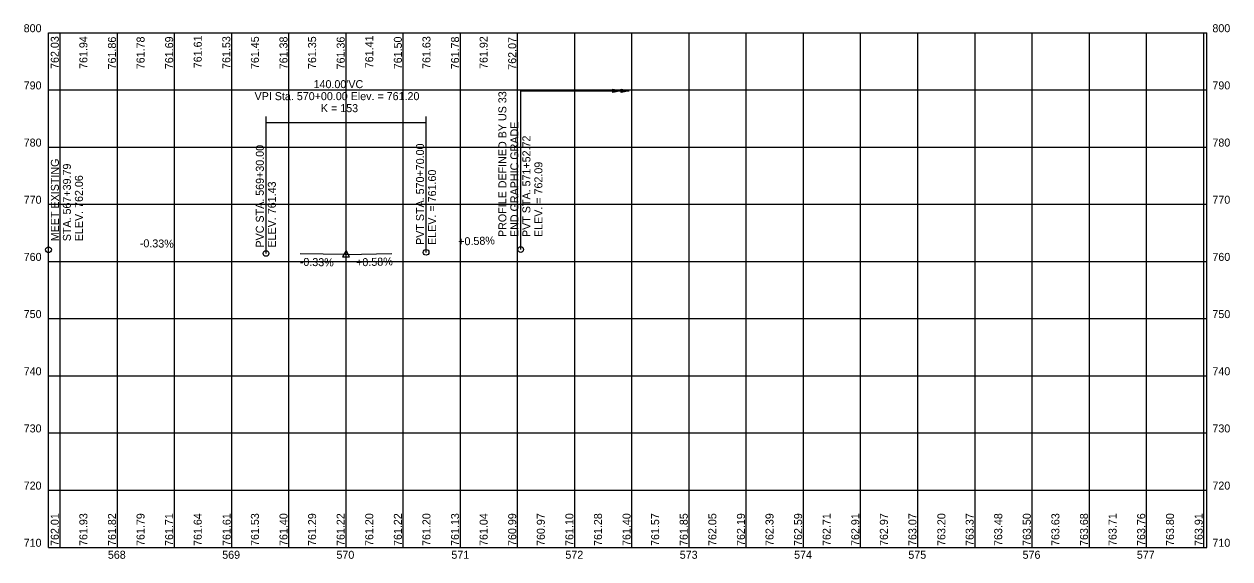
# Model space of a CAD drawing. Extents: x -21 to 1033, y 700 to 1168.
import ezdxf

# ---------------------------------------------------------------- set-up
doc = ezdxf.new("R2010")
doc.units = 0
for name, color, linetype in [('PF_P_Sta_Elev_Text', 7, 'Continuous'), ('PF_P_Text', 7, 'Continuous'), ('PF_P_Text_Grade', 7, 'Continuous'), ('PF_P_Text_Points', 7, 'Continuous'), ('PF_P_Text_Strip_Grades_20', 7, 'Continuous'), ('PF_X_Text_Strip_Grade', 7, 'Continuous'), ('SH_Major_Grid_Line', 7, 'Continuous'), ('SH_Text', 7, 'Continuous')]:
    doc.layers.add(name, color=color, linetype=linetype)

msp = doc.modelspace()

# ---------------------------------------------------------------- linework, layer by layer
at = {"layer": 'PF_P_Text'}
msp.add_lwpolyline([(260.2, 969.6), (257.1, 964.2), (263.3, 964.2)], close=True, dxfattribs=at)
at = {"layer": 'PF_P_Text_Grade'}
for q in [(220.2, 966.6), (300.2, 967.1), (260.2, 966)]:
    msp.add_line((260.2, 966), q, dxfattribs=at)
msp.add_circle((260.2, 966), 0.25, dxfattribs=at)
msp.add_circle((260.2, 966), 0.25, dxfattribs=at)
at = {"layer": 'PF_P_Text_Points'}
for p, q in [((412.9, 970.4), (412.9, 1109.3)), ((190.2, 967.1), (190.2, 1086.9)), ((330.2, 968), (330.2, 1086.9)), ((330.2, 1081.2), (190.2, 1081.2)), ((0, 970.3), (0, 1057.8))]:
    msp.add_line(p, q, dxfattribs=at)
for centre in [(0, 970.3), (330.2, 968), (412.9, 970.4), (190.2, 967.1)]:
    msp.add_circle(centre, 2.5, dxfattribs=at)
at = {"layer": 'SH_Major_Grid_Line'}
for p, q in [((0, 1160), (1012.8, 1160)), ((0, 710), (0, 1160)), ((10.2, 710), (10.2, 1160)), ((60.2, 710), (60.2, 1160)), ((110.2, 710), (110.2, 1160)), ((160.2, 710), (160.2, 1160)), ((210.2, 710), (210.2, 1160)), ((260.2, 710), (260.2, 1160)), ((310.2, 710), (310.2, 1160)), ((360.2, 710), (360.2, 1160)), ((410.2, 710), (410.2, 1160)), ((460.2, 710), (460.2, 1160)), ((510.2, 710), (510.2, 1160)), ((560.2, 710), (560.2, 1160)), ((610.2, 710), (610.2, 1160)), ((660.2, 710), (660.2, 1160)), ((710.2, 710), (710.2, 1160)), ((760.2, 710), (760.2, 1160)), ((810.2, 710), (810.2, 1160)), ((860.2, 710), (860.2, 1160)), ((910.2, 710), (910.2, 1160)), ((960.2, 710), (960.2, 1160)), ((1010.2, 710), (1010.2, 1160)), ((1012.8, 710), (1012.8, 1160)), ((0, 1110), (1012.8, 1110)), ((0, 1060), (1012.8, 1060)), ((0, 1010), (1012.8, 1010)), ((0, 960), (1012.8, 960)), ((0, 910), (1012.8, 910)), ((0, 860), (1012.8, 860)), ((0, 810), (1012.8, 810)), ((0, 760), (1012.8, 760)), ((0, 710), (1012.8, 710))]:
    msp.add_line(p, q, dxfattribs=at)
at = {"layer": 'SH_Text'}
msp.add_line((412.9, 1109.3), (507.9, 1109.3), dxfattribs=at)
for points in [[(493.6, 1107.9), (493.6, 1110.7), (500.6, 1109.3)], [(500.9, 1107.9), (500.9, 1110.7), (507.9, 1109.3)]]:
    msp.add_lwpolyline(points, close=True, dxfattribs=at)

# ---------------------------------------------------------------- texts
at = {"layer": 'PF_P_Sta_Elev_Text'}
for s, p in [('800', (-21.7, 1160.5)), ('800', (1017.8, 1160.5)), ('790', (-21.7, 1110.5)), ('790', (1017.8, 1110.5)), ('780', (-21.7, 1060.5)), ('780', (1017.8, 1060.5)), ('770', (-21.7, 1010.5)), ('770', (1017.8, 1010.5)), ('760', (-21.7, 960.5)), ('760', (1017.8, 960.5)), ('750', (-21.7, 910.5)), ('750', (1017.8, 910.5)), ('740', (-21.7, 860.5)), ('740', (1017.8, 860.5)), ('730', (-21.7, 810.5)), ('730', (1017.8, 810.5)), ('720', (-21.7, 760.5)), ('720', (1017.8, 760.5)), ('710', (-21.7, 710.5)), ('710', (1017.8, 710.5)), ('568', (51.9, 700)), ('569', (151.9, 700)), ('570', (251.8, 700)), ('571', (352.3, 700)), ('572', (452, 700)), ('573', (552, 700)), ('574', (652, 700)), ('575', (751.9, 700)), ('576', (851.8, 700)), ('577', (951.7, 700))]:
    msp.add_text(s, height=7, dxfattribs=at).set_placement(p)
at = {"layer": 'PF_P_Text_Grade'}
for s, rotation, p in [('+0.58%', 1.6651, (358.4, 974)), ('-0.33%', 359.0489, (79.8, 972.5)), ('-0.33%', 359.0489, (219.7, 956.2)), ('+0.58%', 1.6651, (269.1, 955.7))]:
    msp.add_text(s, height=7, rotation=rotation, dxfattribs=at).set_placement(p)
at = {"layer": 'PF_P_Text_Points'}
for s, p in [("140.00'VC", (231.8, 1111.6)), ('VPI Sta. 570+00.00 Elev. = 761.20', (180.2, 1101.1)), ('K = 153', (238.2, 1090.6))]:
    msp.add_text(s, height=7, dxfattribs=at).set_placement(p)
at = {"layer": 'PF_P_Text_Strip_Grades_20'}
for s, p in [('762.03', (9, 1128.4)), ('761.94', (34, 1128.4)), ('761.86', (59, 1128)), ('761.78', (84, 1128.1)), ('761.69', (109, 1128.2)), ('761.61', (134, 1129)), ('761.53', (159, 1128.4)), ('761.45', (184, 1128.3)), ('761.38', (209, 1128.1)), ('761.35', (234, 1128.3)), ('761.36', (259, 1128)), ('761.41', (284, 1129)), ('761.50', (309, 1128.1)), ('761.63', (334, 1128.4)), ('761.78', (359, 1128.1)), ('761.92', (384, 1128.4)), ('762.07', (409, 1127.7))]:
    msp.add_text(s, height=7, rotation=90, dxfattribs=at).set_placement(p)
at = {"layer": 'PF_X_Text_Strip_Grade'}
for s, p in [('762.01', (9, 711.2)), ('761.93', (34, 711.2)), ('761.82', (59, 711.2)), ('761.79', (84, 711.2)), ('761.71', (109, 711.2)), ('761.64', (134, 711.2)), ('761.61', (159.3, 711.2)), ('761.53', (184, 711.2)), ('761.40', (209, 711.2)), ('761.29', (234, 711.2)), ('761.22', (259, 711.2)), ('761.20', (284, 711.2)), ('761.22', (309, 711.2)), ('761.20', (334, 711.2)), ('761.13', (359, 711.2)), ('761.04', (384, 711.2)), ('760.99', (409, 711.2)), ('760.97', (434, 711.2)), ('761.10', (459, 711.2)), ('761.28', (484, 711.2)), ('761.40', (509, 711.2)), ('761.57', (534, 711.2)), ('761.85', (559, 711.2)), ('762.05', (584, 711.2)), ('762.19', (609, 711.2)), ('762.39', (634, 711.2)), ('762.59', (659, 711.2)), ('762.71', (684, 711.2)), ('762.91', (709, 711.2)), ('762.97', (734, 711.2)), ('763.07', (759, 711.2)), ('763.20', (784.3, 711.2)), ('763.37', (809, 711.2)), ('763.48', (834, 711.2)), ('763.50', (859, 711.2)), ('763.63', (884, 711.2)), ('763.68', (909, 711.2)), ('763.71', (934, 711.2)), ('763.76', (959, 711.2)), ('763.80', (984.2, 711.2)), ('763.91', (1009.3, 711.2))]:
    msp.add_text(s, height=7, rotation=90, dxfattribs=at).set_placement(p)
at = {"layer": 'SH_Text'}
for s, p in [('PROFILE DEFINED BY US 33', (400.4, 981.4)), ('END GRAPHIC GRADE', (410.9, 981.4)), ('PVT STA. 571+52.72', (421.4, 981.4)), ('PVC STA. 569+30.00', (188.3, 972.2)), ('PVT STA. 570+70.00', (328.4, 974.5)), ('MEET EXISTING', (9.1, 977.7)), ('STA. 567+39.79', (19.6, 977.7)), ('ELEV. = 762.09', (431.9, 981.4)), ('ELEV. 762.06', (30.1, 977.7)), ('ELEV. = 761.60', (338.9, 974.5)), ('ELEV. 761.43', (198.8, 972.2))]:
    msp.add_text(s, height=7, rotation=90, dxfattribs=at).set_placement(p)

doc.saveas('drawing.dxf')
